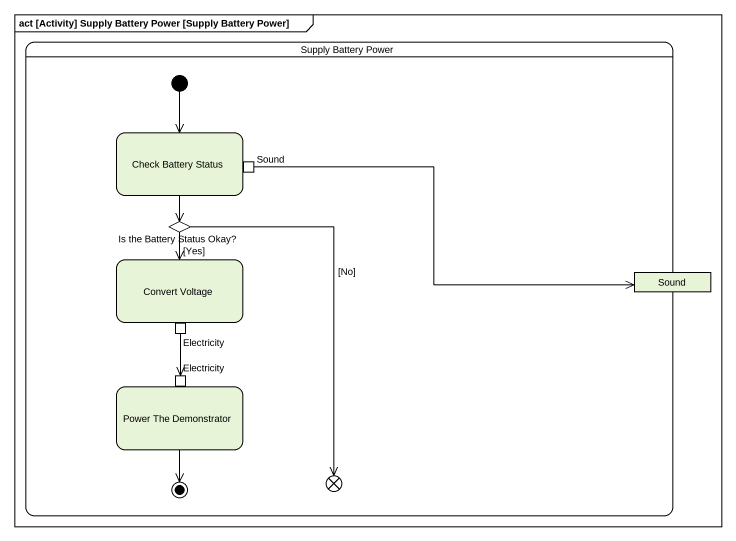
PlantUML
@startuml
mainframe act [Activity] Supply Battery Power [Supply Battery Power]
hide empty description
state "Supply Battery Power" as Supply_Battery_Power {
  state "Check Battery Status" as Check_Battery_Status {
    state Sound <<outputPin>>
  }
  state "Convert Voltage" as Convert_Voltage {
    state Electricity <<outputPin>>
  }
  state "Is the Battery Status Okay?" as Is_the_Battery_Status_Okay <<choice>>
  state "Sound" as Sound_2 <<object>>
  state "Power The Demonstrator" as Power_The_Demonstrator {
    state "Electricity" as Electricity_2 <<inputPin>>
  }
  state flowfinal1 <<end>>
  [*] --> Check_Battery_Status
  Power_The_Demonstrator --> [*]
}
Check_Battery_Status --> Is_the_Battery_Status_Okay
Sound -right-> Sound_2
Is_the_Battery_Status_Okay --> Convert_Voltage : [Yes]
Is_the_Battery_Status_Okay --> flowfinal1 : [No]
Electricity --> Electricity_2
@enduml
